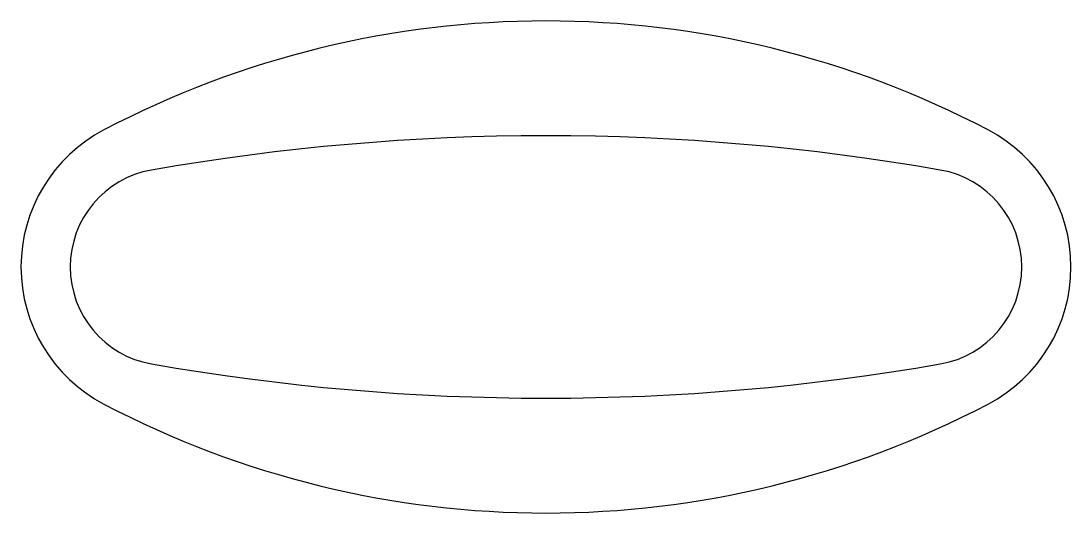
# Model space of a CAD drawing. Extents: x 1.7 to 33.7, y 0.6 to 15.6.
import ezdxf

# ---------------------------------------------------------------- set-up
doc = ezdxf.new("R2010")
doc.units = 0
doc.layers.add('OLCU', color=242, linetype='CONTINUOUS')

msp = doc.modelspace()

# ---------------------------------------------------------------- linework, layer by layer
at = {"layer": 'OLCU', "color": 18}
for centre, radius, start, end in [((17.665, -13.448), 29, 62.3186, 117.6814), ((6.386, 8.052), 4.721, 117.6814, 242.3186), ((28.944, 8.052), 4.721, 297.6814, 62.3186), ((17.665, -57.573), 69.625, 80.06052, 99.93948), ((6.165, 8.052), 3, 99.9395, 260.0605), ((29.165, 8.052), 3, 279.9395, 80.0605), ((17.665, 73.677), 69.625, 260.06052, 279.93948), ((17.665, 29.552), 29, 242.3186, 297.6814)]:
    msp.add_arc(centre, radius, start, end, dxfattribs=at)

doc.saveas('drawing.dxf')
